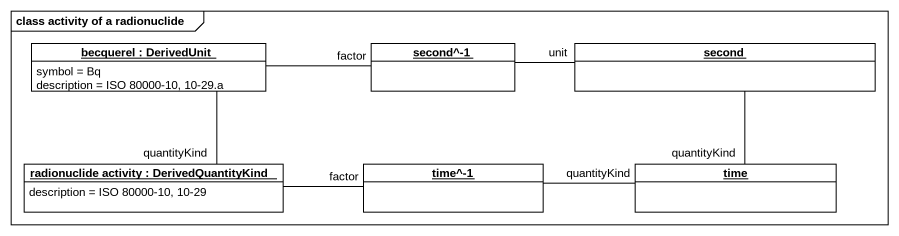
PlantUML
@startuml
mainframe class activity of a radionuclide
hide circle
hide empty members
object "becquerel : DerivedUnit" as becquerel #FFFFFF {
  symbol = Bq
  description = ISO 80000-10, 10-29.a
}
object "second^-1" as second_1 #FFFFFF
object second #FFFFFF
object "radionuclide activity : DerivedQuantityKind" as radionuclide_activity #FFFFFF {
  description = ISO 80000-10, 10-29
}
object "time^-1" as time_1 #FFFFFF
object time #FFFFFF
becquerel -- radionuclide_activity : quantityKind
second_1 -left- becquerel : factor
second -left- second_1 : unit
second -- time : quantityKind
time_1 -left- radionuclide_activity : factor
time -left- time_1 : quantityKind
@enduml
